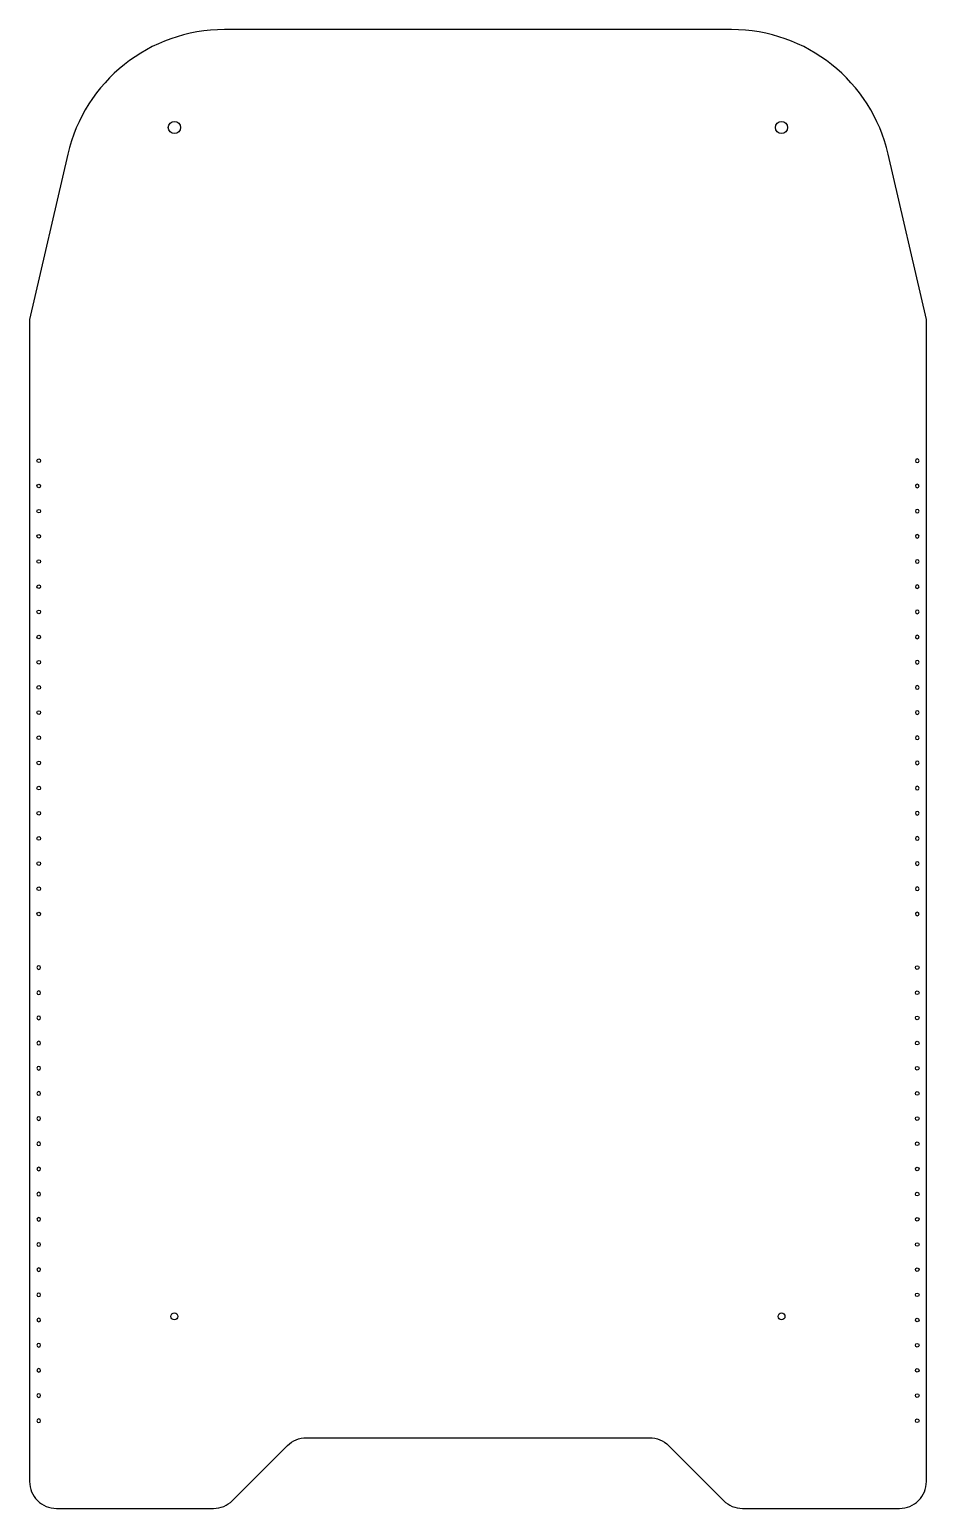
# Model space of a CAD drawing. Header units: millimetres. Extents: x 2269 to 2637, y 1548 to 2155.
import ezdxf

# ---------------------------------------------------------------- set-up
doc = ezdxf.new("R2010")
doc.units = ezdxf.units.MM

# ---------------------------------------------------------------- blocks, each defined once
blk = doc.blocks.new('*U49')
blk.add_circle((0, 0), 0.75)
blk = doc.blocks.new('*U50')
at = {"color": 0, "linetype": 'ByBlock', "lineweight": -2, "transparency": 16777216, "rotation": 90}
for p in [(2272.85, 1977.65), (2272.85, 1967.32), (2272.85, 1956.98), (2272.85, 1946.65), (2272.85, 1936.32), (2272.85, 1925.98), (2272.85, 1915.65), (2272.85, 1905.32), (2272.85, 1894.98), (2272.85, 1884.65), (2272.85, 1874.32), (2272.85, 1863.98), (2272.85, 1853.65), (2272.85, 1843.32), (2272.85, 1832.98), (2272.85, 1822.65), (2272.85, 1812.32), (2272.85, 1801.98), (2272.85, 1791.65)]:
    blk.add_blockref('*U49', p, dxfattribs=at)
blk = doc.blocks.new('*U53')
blk.add_circle((0, 0), 0.75)
blk = doc.blocks.new('*U54')
at = {"color": 0, "linetype": 'ByBlock', "lineweight": -2, "transparency": 16777216, "rotation": 90}
for p in [(2272.85, 1977.65), (2272.85, 1967.32), (2272.85, 1956.98), (2272.85, 1946.65), (2272.85, 1936.32), (2272.85, 1925.98), (2272.85, 1915.65), (2272.85, 1905.32), (2272.85, 1894.98), (2272.85, 1884.65), (2272.85, 1874.32), (2272.85, 1863.98), (2272.85, 1853.65), (2272.85, 1843.32), (2272.85, 1832.98), (2272.85, 1822.65), (2272.85, 1812.32), (2272.85, 1801.98), (2272.85, 1791.65)]:
    blk.add_blockref('*U53', p, dxfattribs=at)
blk = doc.blocks.new('*U61')
blk.add_circle((0, 0), 0.75)
blk = doc.blocks.new('*U62')
at = {"color": 0, "linetype": 'ByBlock', "lineweight": -2, "transparency": 16777216, "rotation": 90}
for p in [(2272.85, 1977.65), (2272.85, 1967.32), (2272.85, 1956.98), (2272.85, 1946.65), (2272.85, 1936.32), (2272.85, 1925.98), (2272.85, 1915.65), (2272.85, 1905.32), (2272.85, 1894.98), (2272.85, 1884.65), (2272.85, 1874.32), (2272.85, 1863.98), (2272.85, 1853.65), (2272.85, 1843.32), (2272.85, 1832.98), (2272.85, 1822.65), (2272.85, 1812.32), (2272.85, 1801.98), (2272.85, 1791.65)]:
    blk.add_blockref('*U61', p, dxfattribs=at)
blk = doc.blocks.new('*U60')
blk.add_circle((0, 0), 0.75)
blk = doc.blocks.new('*U58')
at = {"color": 0, "linetype": 'ByBlock', "lineweight": -2, "transparency": 16777216, "rotation": 90}
for p in [(2272.85, 1977.65), (2272.85, 1967.32), (2272.85, 1956.98), (2272.85, 1946.65), (2272.85, 1936.32), (2272.85, 1925.98), (2272.85, 1915.65), (2272.85, 1905.32), (2272.85, 1894.98), (2272.85, 1884.65), (2272.85, 1874.32), (2272.85, 1863.98), (2272.85, 1853.65), (2272.85, 1843.32), (2272.85, 1832.98), (2272.85, 1822.65), (2272.85, 1812.32), (2272.85, 1801.98), (2272.85, 1791.65)]:
    blk.add_blockref('*U60', p, dxfattribs=at)

msp = doc.modelspace()

# ---------------------------------------------------------------- linework, layer by layer
msp.add_lwpolyline([(2557.13, 2154.65), (2349.08, 2154.65, 0.349216), (2284.77, 2103.5), (2269.1, 2035.65), (2269.1, 1558.65, 0.414214), (2280.1, 1547.65), (2344.55, 1547.65, 0.198912), (2352.33, 1550.87), (2374.88, 1573.43, -0.198912), (2382.66, 1576.65), (2523.55, 1576.65, -0.198912), (2531.33, 1573.43), (2553.88, 1550.87, 0.198912), (2561.66, 1547.65), (2626.1, 1547.65, 0.414214), (2637.1, 1558.65), (2637.1, 2035.65), (2621.44, 2103.5, 0.349216), (2557.13, 2154.65)], format="xyb")
for centre, radius in [((2328.53, 2114.48), 2.5), ((2577.67, 2114.48), 2.5), ((2328.53, 1626.48), 1.4), ((2577.67, 1626.48), 1.4)]:
    msp.add_circle(centre, radius)

# ---------------------------------------------------------------- block references
msp.add_blockref('*U50', (0, 0))
at = {"xscale": -1}
msp.add_blockref('*U62', (4906.21, 0), dxfattribs=at)
at = {"xscale": -1, "rotation": 180}
msp.add_blockref('*U54', (0, 3561.3), dxfattribs=at)
at = {"rotation": 180}
msp.add_blockref('*U58', (4906.21, 3561.3), dxfattribs=at)

doc.saveas('drawing.dxf')
